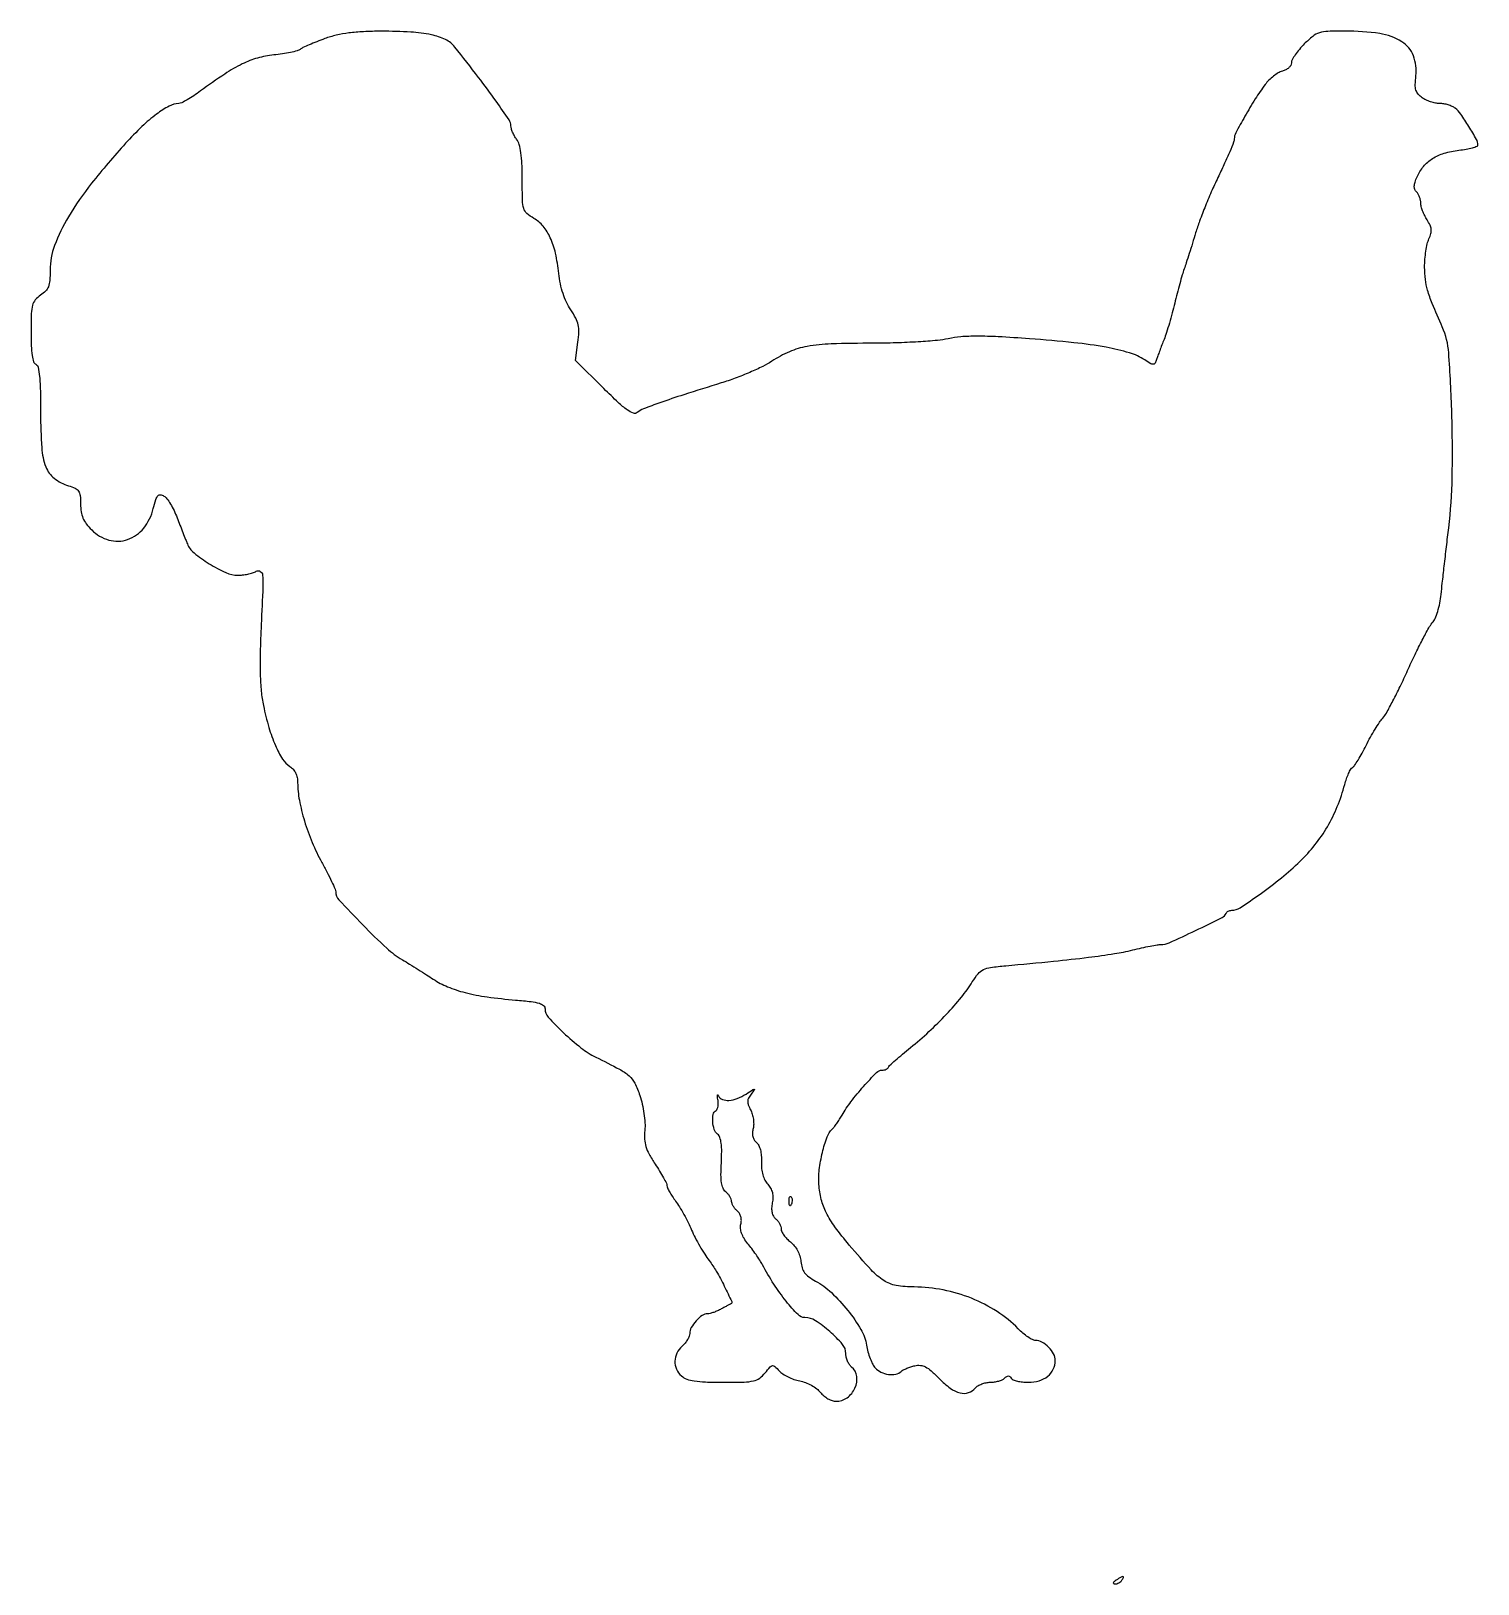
# Model space of a CAD drawing. Extents: x 0 to 380, y 0 to 408.
import ezdxf

# ---------------------------------------------------------------- set-up
doc = ezdxf.new("R2010")
doc.units = 0

msp = doc.modelspace()

# ---------------------------------------------------------------- linework, layer by layer
for points in [[(77.149694, 406.003122, 0.007413), (75.016921, 405.19997, 0.008863), (73.033318, 404.378324, 0.007815), (71.389334, 403.632185, 0.056178), (70.649694, 403.174701, -0.100711), (69.885756, 402.791039, -0.013839), (68.145388, 402.370674, -0.015425), (66.028981, 401.988887, -0.012494), (63.738862, 401.706607, 0.044278), (59.479393, 400.9044, 0.045735), (55.475925, 399.369727, 0.033252), (50.87532, 396.711453, 0.011181), (44.529629, 392.25, -0.012495), (42.745233, 391.002444, -0.015731), (41.030506, 389.942375, -0.013886), (39.558298, 389.148636, -0.109109), (38.809991, 388.958084, 0.115629), (36.271036, 388.276623, 0.037469), (32.969751, 386.172878, 0.030647), (29.126304, 382.912281, 0.016944), (24.829832, 378.5, 0.016364), (15.895544, 368.010276, 0.034101), (9.795214, 359.180682, 0.044614), (6.172799, 351.62867, 0.089759), (5, 345.148254, -0.018501), (4.900235, 342.452984, -0.072702), (4.539657, 340.834021, -0.100989), (3.800601, 339.669718, -0.056027), (2.5, 338.591957, 0.069702), (1.103664, 337.369202, 0.115209), (0.37918, 335.987703, 0.056468), (0.067706, 333.789671, 0.006988), (0, 328.945562, 0.009558), (0.069658, 325.301893, 0.027003), (0.303992, 322.768184, 0.035532), (0.677322, 321.076891, 0.233139), (1.25, 320.457688, -0.259628), (1.860961, 319.727066, -0.022944), (2.215171, 317.258594, -0.018893), (2.437604, 313.483925, -0.00527), (2.5, 307.563576, 0.015638), (2.783702, 298.494902, 0.076487), (3.876377, 293.496618, 0.134416), (6.087628, 290.496292, 0.094071), (9.831419, 288.543203, -0.035232), (11.608287, 287.866882, -0.139846), (12.483511, 287.111525, -0.121876), (12.893065, 285.947565, -0.023949), (13, 283.71628, 0.038325), (13.155271, 281.693562, 0.063365), (13.627646, 280.049505, 0.061318), (14.509916, 278.539664, 0.033534), (15.923077, 276.923077, 0.128422), (20.444142, 274.274391, 0.153029), (25.364054, 274.418059, 0.14243), (29.576568, 277.399109, 0.10673), (32.109263, 282.519642, -0.012157), (32.77658, 284.921603, -0.100602), (33.312597, 285.912573, -0.256238), (33.96659, 286.168306, -0.107744), (34.885104, 285.839681, -0.092914), (35.648252, 285.137883, -0.023478), (36.597458, 283.735467, -0.023134), (37.548564, 282.001913, -0.02153), (38.360513, 280.146423, 0.000428), (39.114539, 278.20405, 0.000395), (39.892335, 276.210174, 0.000394), (40.588092, 274.434876, 0.001314), (41.048744, 273.27119, 0.127957), (42.796337, 270.894789, 0.031443), (46.778385, 268.056108, 0.032273), (51.138401, 265.719755, 0.105552), (54.315741, 265.019, 0.032452), (55.541008, 265.09031, 0.023178), (56.895437, 265.321917, 0.023521), (58.171089, 265.665016, 0.045437), (59.143663, 266.076886, -0.270755), (60.209655, 266.036963, -0.23209), (60.802845, 265.06602, -0.033346), (60.880226, 262.05036, -0.001638), (60.438752, 252.088792, 0.005787), (60.171212, 244.65819, 0.013016), (60.180321, 239.018764, 0.016929), (60.456618, 234.531769, 0.027604), (61.028491, 230.761906, 0.019768), (62.459304, 225.045827, 0.031059), (64.180096, 220.28599, 0.036269), (66.051681, 216.704201, 0.115139), (67.946512, 214.801331, -0.073196), (68.822715, 214.056732, -0.067869), (69.473897, 213.073051, -0.062653), (69.875499, 211.877545, -0.048475), (70.015621, 210.509453, 0.046186), (70.464791, 205.917074, 0.025949), (71.807387, 200.470634, 0.024865), (73.825989, 194.823385, 0.0274), (76.339762, 189.59014, -0.006276), (77.741922, 186.96159, -0.008759), (78.924805, 184.573885, -0.005784), (79.853238, 182.554172, -0.105213), (80, 181.864444, 0.189632), (80.8326, 179.74808, 0.006472), (87.11105, 173.176228, 0.011857), (93.427981, 167.03164, 0.054859), (97.514723, 164, -0.004819), (99.43315, 162.854525, -0.00297), (101.669274, 161.471652, -0.002978), (103.863847, 160.078114, -0.005333), (105.647441, 158.903497, 0.051299), (109.3946, 156.902244, 0.03486), (113.990611, 155.38768, 0.027584), (119.781878, 154.252964, 0.013545), (127.25, 153.418755, -0.007746), (131.348369, 153.009015, -0.044074), (133.492035, 152.567263, -0.104155), (134.599089, 151.964086, -0.219516), (135, 151.09492, 0.186723), (135.839308, 148.925815, 0.018106), (139.854295, 144.823152, 0.023902), (144.417955, 140.883095, 0.05121), (148.350266, 138.406371, -0.006338), (154.563012, 135.231585, -0.058154), (157.05801, 133.520003, -0.098806), (158.530322, 131.608686, -0.033257), (159.884106, 128.342343, -0.026364), (160.514782, 126.095976, -0.019925), (160.976456, 123.575302, -0.020309), (161.222499, 121.139994, -0.038808), (161.188114, 119.175367, 0.036815), (161.138135, 116.849078, 0.061427), (161.478331, 114.922915, 0.052219), (162.324412, 112.932078, 0.019707), (163.896324, 110.342807, -0.008955), (165.085098, 108.47632, -0.012091), (166.088295, 106.744436, -0.009185), (166.857565, 105.275694, -0.11655), (167, 104.672946, 0.112535), (167.126512, 104.117963, 0.015809), (167.672488, 103.068903, 0.017385), (168.412739, 101.851295, 0.013987), (169.28932, 100.594391, -0.022136), (170.303115, 99.08905, -0.0108), (171.467582, 97.087102, -0.01069), (172.59119, 94.948999, -0.01521), (173.489891, 93, 0.018237), (174.416421, 91.02222, 0.011684), (175.627899, 88.79375, 0.011742), (176.918549, 86.663842, 0.021448), (178.084331, 85, -0.033217), (179.964857, 82.177041, -0.014802), (182.075247, 78.236015, -0.006201), (184.017078, 74.212349, -0.439589), (183.763127, 73.59646, 0.034445), (183.58298, 73.515959, 0.001252), (182.920342, 73.161148, 0.002288), (182.139519, 72.735914, 0.001602), (181.263569, 72.25, -0.022809), (180.30762, 71.771533, -0.020958), (179.285006, 71.367188, -0.021479), (178.342726, 71.084277, -0.062262), (177.668556, 71, 0.154853), (176.263472, 70.554146, 0.055595), (174.674313, 69.144505, 0.055354), (173.408732, 67.384884, 0.128938), (173, 65.826247, -0.09737), (172.860633, 65.117372, -0.038294), (172.4125, 64.2237, -0.036075), (171.76531, 63.304538, -0.037426), (171, 62.5, 0.093229), (169.602152, 60.65859, 0.110841), (169.078994, 58.544679, 0.113527), (169.513145, 56.448831, 0.101569), (170.828741, 54.654988, 0.099201), (172.191079, 53.842415, 0.047471), (174.176144, 53.345721, 0.029421), (177.119161, 53.075726, 0.008165), (181.756161, 53, 0.005945), (187.287109, 53.065768, 0.049133), (189.779744, 53.371305, 0.102702), (191.362842, 54.087483, 0.068797), (192.798598, 55.471088, -0.012884), (194.089848, 57.028347, -0.180318), (194.719329, 57.368927, -0.226126), (195.344976, 57.171526, -0.021211), (196.508466, 55.990645, 0.064139), (197.440908, 55.193826, 0.030842), (198.8103, 54.414548, 0.029962), (200.360483, 53.766812, 0.037629), (201.864428, 53.365655, -0.046049), (203.374176, 52.93564, -0.034409), (204.941859, 52.200858, -0.035173), (206.333765, 51.29407, -0.064226), (207.29972, 50.346097, 0.052831), (208.173787, 49.448434, 0.043849), (209.270589, 48.689166, 0.045692), (210.413071, 48.169966, 0.084003), (211.417593, 48, 0.158099), (214.320856, 48.941539, 0.130165), (216.390396, 51.476201, 0.140035), (216.848428, 54.557179, 0.189054), (215.5, 57, -0.075363), (214.925408, 57.645132, -0.04452), (214.440625, 58.557944, -0.043405), (214.110624, 59.579448, -0.056489), (214, 60.555495, 0.179497), (213.107157, 62.962436, 0.034964), (209.795404, 66.307992, 0.036068), (206.00226, 69.182425, 0.145098), (203.244246, 70, -0.203974), (201.425327, 70.774237, -0.022071), (198.341786, 74.277192, -0.025448), (195.059735, 78.809129, -0.022318), (192.097764, 83.84969, 0.019348), (191.389008, 85.072386, 0.009477), (190.397608, 86.575794, 0.009387), (189.306795, 88.101458, 0.013451), (188.279095, 89.408334, -0.03268), (187.252721, 90.822131, -0.053944), (186.604956, 92.146753, -0.064643), (186.330533, 93.385952, -0.083879), (186.421665, 94.543911, 0.060995), (186.545393, 95.536063, 0.066314), (186.419193, 96.499813, 0.070224), (186.057158, 97.349327, 0.083946), (185.490334, 98.008022, -0.044509), (184.920099, 98.574038, -0.040313), (184.437786, 99.250248, -0.04266), (184.106156, 99.930306, -0.092374), (184, 100.5, 0.094152), (183.891351, 101.07187, 0.042343), (183.550603, 101.759388, 0.039927), (183.055498, 102.446217, 0.043446), (182.470137, 103.024784, -0.118187), (181.755501, 103.979045, -0.063846), (181.347579, 105.397694, -0.039938), (181.19541, 107.488971, -0.012112), (181.295385, 110.669815, 0.012963), (181.383676, 113.639888, 0.033225), (181.249138, 115.785106, 0.046836), (180.909275, 117.286155, 0.141382), (180.325248, 118.145031, -0.138933), (179.437574, 119.437061, -0.064944), (179.038452, 121.445482, -0.067058), (179.169585, 123.386576, -0.206839), (179.90612, 124.441979, 0.156898), (180.224647, 124.815603, 0.055653), (180.423512, 125.498133, 0.048504), (180.487788, 126.349057, 0.040493), (180.395032, 127.250996, -0.012422), (180.266286, 128.056041, -0.07748), (180.27499, 128.472168, -0.603945), (180.388464, 128.508342, -0.087442), (180.572245, 128.25, 0.195029), (181.591796, 127.315898, 0.10622), (183.298382, 127.067008, 0.076911), (185.468388, 127.553055, 0.048589), (187.785183, 128.732738, -0.00179), (189.598746, 129.88113, -0.147773), (189.914596, 129.967691, -0.610966), (189.979183, 129.833292, -0.005355), (189.099264, 128.698649, 0.047036), (188.436059, 127.678234, 0.113716), (188.209746, 126.813132, 0.099591), (188.371743, 125.864381, 0.030948), (188.97701, 124.542958, -0.05297), (189.421386, 123.448081, -0.036121), (189.698376, 122.132427, -0.036396), (189.781266, 120.808591, -0.058987), (189.637412, 119.691469, 0.049359), (189.469766, 118.561321, 0.069556), (189.561454, 117.548255, 0.077889), (189.91008, 116.686962, 0.084701), (190.498048, 116.00162, -0.106663), (191.096558, 115.239221, -0.049729), (191.5339, 114.054557, -0.042561), (191.787142, 112.57218, -0.030833), (191.82482, 110.896672, 0.033901), (191.87587, 109.112914, 0.044233), (192.175734, 107.508747, 0.049242), (192.711343, 106.13438, 0.066486), (193.466865, 105.036613, -0.054894), (194.242074, 103.964154, -0.069092), (194.694167, 102.826461, -0.065695), (194.832523, 101.563054, -0.043845), (194.672872, 100.114358, 0.037817), (194.506502, 98.755168, 0.063276), (194.598606, 97.608976, 0.076216), (194.947019, 96.679691, 0.092066), (195.542444, 95.964775, -0.052882), (196.100182, 95.392354, -0.0427), (196.571843, 94.674632, -0.044244), (196.894379, 93.927671, -0.079965), (197, 93.271475, 0.116969), (197.166507, 92.569456, 0.039062), (197.716293, 91.660222, 0.036376), (198.505317, 90.713224, 0.034241), (199.438443, 89.86976, -0.056053), (200.460065, 88.862126, -0.047373), (201.299408, 87.596606, -0.046864), (201.893649, 86.180419, -0.051884), (202.188443, 84.72584, 0.050331), (202.522909, 83.048833, 0.085534), (203.16655, 81.775717, 0.075942), (204.259036, 80.693962, 0.03251), (206, 79.59305, -0.064056), (210.206756, 76.546335, -0.035754), (214.498664, 71.888834, -0.035677), (217.949344, 66.864091, -0.093239), (219.422738, 62.757804, 0.027017), (219.798393, 61.017421, 0.02439), (220.369853, 59.265895, 0.025167), (221.038011, 57.747189, 0.067797), (221.702604, 56.776125, 0.098319), (223.215939, 55.651203, 0.078103), (225.172732, 55.072959, 0.082526), (227.105496, 55.137226, 0.136861), (228.55, 55.870892, -0.065753), (229.087121, 56.246826, -0.020726), (229.97648, 56.663237, -0.020302), (231.017687, 57.050228, -0.0212), (232.072058, 57.345283, -0.080707), (233.560071, 57.448723, -0.097742), (234.899952, 57.05395, -0.062743), (236.400776, 56.012323, -0.016318), (238.525006, 53.974391, 0.040228), (241.423872, 51.447811, 0.095546), (243.993924, 50.219118, 0.141957), (246.187215, 50.277441, 0.143334), (248, 51.5, -0.084651), (248.670166, 52.075063, -0.043782), (249.665735, 52.559375, -0.041871), (250.805949, 52.889178, -0.049508), (251.922445, 53, 0.03625), (253.027284, 53.080206, 0.03406), (254.132813, 53.319345, 0.035902), (255.08291, 53.66928, 0.090427), (255.687132, 54.087132, -0.047458), (256.231562, 54.536977, -0.150038), (256.678773, 54.674265, -0.181024), (257.072821, 54.526767, -0.075363), (257.446149, 54.087132, 0.160702), (257.946848, 53.666645, 0.035181), (259.032804, 53.319345, 0.033216), (260.405329, 53.079795, 0.026603), (261.904029, 53, 0.070976), (264.740134, 53.404628, 0.098076), (267.01593, 54.58641, 0.111109), (268.478245, 56.413315, 0.113913), (269, 58.673753, 0.124223), (268.556972, 60.429426, 0.070118), (267.24775, 62.208682, 0.070451), (265.507285, 63.547661, 0.129487), (263.789917, 64, -0.120939), (262.999465, 64.194032, -0.027909), (261.81235, 64.901151, -0.027243), (260.500233, 65.893463, -0.023681), (259.238024, 67.067747, 0.056372), (253.703023, 71.58094, 0.047467), (246.978786, 75.052365, 0.046371), (239.551026, 77.261047, 0.047985), (231.929002, 78.029313, -0.041462), (227.191771, 78.444578, -0.101344), (223.945857, 79.712184, -0.064209), (220.639889, 82.511206, -0.009665), (214.897052, 89.050075, -0.016351), (211.114148, 93.838239, -0.042981), (208.828683, 97.565608, -0.054681), (207.534131, 101.059085, -0.044616), (206.912505, 105, -0.047731), (207.020682, 108.846512, -0.028317), (207.843204, 113.363442, -0.02635), (209.061136, 117.453312, -0.120105), (210.413969, 119.512859, 0.039223), (210.931719, 120.0778, 0.012079), (211.621603, 121.005787, 0.012003), (212.346019, 122.085116, 0.012894), (213, 123.172854, -0.034594), (215.326494, 126.687707, -0.018281), (218.658735, 130.721718, -0.011258), (222.071158, 134.388453, -0.202395), (223.520044, 135, 0.052701), (224.047101, 135.055708, 0.054251), (224.545471, 135.220313, 0.06001), (224.943277, 135.462721, 0.121954), (225.166667, 135.75, -0.102673), (225.493883, 136.205591, -0.004096), (227.017708, 137.583417, -0.007067), (228.868576, 139.183326, -0.004926), (231, 140.938229, 0.01747), (235.825018, 145.118317, 0.01689), (240.402989, 149.670875, 0.017752), (244.344011, 154.174214, 0.031591), (247.20659, 158.181873, -0.031941), (248.755981, 160.347842, -0.109055), (250.107665, 161.415951, -0.078865), (252.014608, 161.993502, -0.011846), (256, 162.445739, 0.002408), (268.569301, 163.632207, 0.006037), (277.723138, 164.652522, 0.008028), (284.525156, 165.605066, 0.021377), (289.330767, 166.568889, -0.005606), (291.676556, 167.116836, -0.006662), (293.902986, 167.579611, -0.00585), (295.787883, 167.922438, -0.042079), (296.707882, 168, 0.106628), (298.949317, 168.483498, 0.005322), (305.804899, 171.673805, 0.003681), (312.798218, 175.08271, 0.181567), (313.833333, 176.192372, -0.108494), (314.048178, 176.50136, -0.064303), (314.415379, 176.762759, -0.059734), (314.870636, 176.939804, -0.062974), (315.346682, 177, 0.146122), (317.530694, 177.652189, 0.010541), (322.788242, 181.260364, 0.015552), (328.375125, 185.539756, 0.019547), (333.260076, 189.857445, 0.034566), (337.198372, 194.181291, 0.035639), (340.459524, 198.964367, 0.035009), (343.056408, 204.243271, 0.031048), (345.012595, 210.046774, -0.018327), (345.484158, 211.572928, -0.022413), (346.039688, 212.959168, -0.021657), (346.599433, 214.063089, -0.126834), (347.046191, 214.528547, 0.105827), (347.563239, 215.024369, 0.010373), (348.507871, 216.482871, 0.012753), (349.564486, 218.292492, 0.009769), (350.629326, 220.320769, -0.010709), (351.752442, 222.450317, -0.010186), (352.983925, 224.566101, -0.010184), (354.148206, 226.391156, -0.03516), (355.006143, 227.5, 0.05533), (355.951664, 228.829334, 0.006678), (357.658933, 231.996875, 0.007874), (359.584698, 235.833044, 0.006406), (361.529591, 240, -0.006156), (363.471956, 244.166968, -0.007579), (365.390095, 248.003125, -0.006402), (367.087355, 251.172765, -0.05372), (368.018473, 252.5, 0.078557), (368.742487, 253.648918, 0.026603), (369.426516, 255.509392, 0.025284), (369.986003, 257.713626, 0.024055), (370.331359, 260, -0.002265), (370.64087, 262.899427, -0.000641), (371.148832, 267.409375, -0.000646), (371.735749, 272.502356, -0.000683), (372.32515, 277.5, 0.024934), (373.242909, 290.798626, 0.012697), (373.13653, 307.556791, 0.009627), (372.32371, 323.482512, 0.086294), (370.650295, 330.25, -0.005149), (368.00711, 336.427949, -0.026669), (366.766781, 339.927052, -0.042578), (366.190464, 342.738026, -0.029287), (366, 345.986874, -0.020277), (366.083866, 348.053982, -0.017874), (366.335419, 350.197095, -0.018239), (366.70212, 352.113516, -0.05054), (367.141851, 353.411983, 0.040998), (367.641914, 354.80096, 0.091015), (367.733826, 355.918011, 0.086267), (367.423572, 357.032351, 0.034111), (366.641851, 358.423853, -0.029329), (366.013386, 359.517939, -0.025296), (365.482294, 360.732645, -0.026096), (365.113702, 361.885649, -0.064397), (365, 362.764817, 0.052253), (364.917765, 363.549567, 0.038356), (364.671157, 364.389758, 0.039076), (364.309494, 365.157414, 0.06685), (363.880534, 365.719466, -0.103951), (363.430864, 366.408452, -0.102013), (363.292591, 367.224935, -0.070223), (363.478329, 368.270682, -0.025186), (364.021689, 369.68687, -0.069776), (365.721615, 372.422268, -0.077116), (368.058952, 374.478471, -0.069226), (371.127068, 375.883118, -0.043332), (375.000676, 376.686486, 0.01488), (376.916914, 376.971479, 0.023713), (378.531449, 377.340696, 0.020218), (379.759953, 377.737834, 0.314191), (380, 378.082131, 0.12838), (379.618451, 379.543653, 0.010906), (377.63051, 382.916861, 0.013765), (375.491824, 386.167845, 0.072706), (374.034245, 387.718197, 0.06154), (373.26512, 388.187795, 0.031679), (372.208233, 388.58789, 0.030928), (371.052695, 388.866651, 0.040597), (369.972506, 388.968197, -0.046589), (368.85158, 389.087114, -0.028855), (367.569786, 389.423296, -0.028815), (366.331418, 389.906186, -0.04543), (365.342279, 390.472812, -0.063757), (364.289403, 391.43101, -0.107834), (363.730166, 392.478812, -0.07658), (363.553541, 393.912696, -0.020237), (363.717296, 396.222812, 0.120068), (363.040062, 401.494988, 0.161125), (360.008034, 405.19687, 0.105882), (354.204575, 407.34207, 0.035597), (345.15, 407.994423, 0.009972), (340.587993, 407.906896, 0.066781), (338.358505, 407.518473, 0.092437), (336.631352, 406.59678, 0.027718), (334.4, 404.6, 0.021333), (333.098414, 403.18234, 0.025287), (331.99875, 401.734347, 0.02536), (331.208717, 400.440677, 0.125029), (331, 399.619052, -0.133626), (330.823456, 398.970259, -0.074226), (330.304545, 398.32796, -0.06527), (329.537765, 397.788926, -0.059185), (328.632495, 397.443898, 0.07092), (327.572196, 397.011143, 0.032456), (326.331018, 396.172896, 0.031324), (325.116614, 395.104515, 0.03752), (324.122263, 393.9515, 0.018124), (321.520681, 390.151993, 0.011888), (318.791398, 385.60272, 0.007242), (316.393714, 381.235771, 0.122516), (316, 379.653097, -0.095071), (315.841167, 378.825306, -0.004852), (314.799428, 376.282668, -0.007598), (313.478643, 373.274671, -0.005424), (311.912948, 369.947103, 0.009484), (310.204269, 366.237771, 0.007001), (308.449374, 362.071961, 0.00708), (306.901279, 358.086966, 0.015717), (305.861322, 355, -0.001798), (305.032034, 352.291416, -0.001682), (304.164913, 349.528125, -0.001674), (303.378711, 347.080338, -0.005761), (302.845075, 345.5, 0.013072), (302.345444, 343.945761, 0.004219), (301.685236, 341.61875, 0.004204), (300.994257, 339.017146, 0.004705), (300.373505, 336.5, -0.007624), (299.727917, 333.946347, -0.006227), (298.961796, 331.234375, -0.006297), (298.194206, 328.756203, -0.016396), (297.561584, 327, 0.00309), (296.987078, 325.529101, 0.002809), (296.411978, 324.003824, 0.00281), (295.912952, 322.633865, 0.009058), (295.60279, 321.715146, -0.042784), (295.189985, 320.719361, -0.270621), (294.744273, 320.437612, -0.143816), (294.075975, 320.608641, -0.010957), (292.47952, 321.605376, 0.073664), (288.486548, 323.451044, 0.026165), (282.351531, 324.910813, 0.019469), (273.890053, 326.123478, 0.007775), (262.221886, 327.151334, 0.004491), (253.988568, 327.673458, 0.013425), (248.347867, 327.828621, 0.019437), (244.188685, 327.669597, 0.03746), (240.895596, 327.165259, -0.034433), (238.048866, 326.711648, -0.007239), (233.019919, 326.335287, -0.007555), (227.161722, 326.07084, -0.007094), (221.17371, 325.976143, 0.00765), (210.121751, 325.789069, 0.03602), (203.812714, 325.12906, 0.057532), (199.173664, 323.738741, 0.044756), (194.537143, 321.232399, -0.032639), (192.203633, 319.897036, -0.012233), (188.775665, 318.324694, -0.012059), (184.947252, 316.789055, -0.01433), (181.261791, 315.532072, 0.002201), (171.461605, 312.452814, 0.007589), (165.148165, 310.332425, 0.008674), (160.886677, 308.745193, 0.079871), (159.193767, 307.745787, -0.274651), (158.180931, 307.585854, -0.061425), (156.583178, 308.463212, -0.032187), (154.218487, 310.41176, -0.007121), (150.439703, 314.059895), (142.991873, 321.458018), (143.625919, 326.237693, 0.022967), (143.858863, 328.940964, 0.064431), (143.690975, 330.829792, 0.067166), (143.053224, 332.568989, 0.026598), (141.744278, 334.758684, -0.038895), (140.629873, 336.731406, -0.029653), (139.715881, 339.038626, -0.027858), (139.029287, 341.597039, -0.024615), (138.596889, 344.323779, 0.027132), (137.72793, 349.63082, 0.0523), (136.370452, 353.712766, 0.066522), (134.490915, 356.721325, 0.090787), (132.047882, 358.772659, -0.0514), (130.237631, 360.065276, -0.141047), (129.401295, 361.376575, -0.066314), (129.071445, 363.48664, -0.005474), (129.006323, 369.05887, 0.010248), (128.921098, 373.071757, 0.024452), (128.651397, 376.039652, 0.032558), (128.203347, 378.19877, 0.094746), (127.531803, 379.55887, -0.033437), (126.967475, 380.418882, -0.028078), (126.485547, 381.397191, -0.029013), (126.14686, 382.343885, -0.066491), (126.031803, 383.09114, 0.144776), (125.5436, 384.628225, 0.005628), (122.117811, 389.568094, 0.008573), (117.50648, 395.82996, 0.003983), (111.318404, 403.805512, 0.115955), (108.886297, 405.740654, 0.057657), (105.133502, 407.009442, 0.038943), (99.734692, 407.731716, 0.014109), (92, 407.940068, 0.011393), (87.290269, 407.82668, 0.020714), (83.45587, 407.487308, 0.024576), (80.169003, 406.893133, 0.029344)], [(199.683114, 99.8125, -0.054073), (199.461564, 99.395823, -0.470617), (199.279315, 99.37858, -0.168741), (199.137993, 99.670344, -0.018894), (199.078947, 100.416667, -0.028489), (199.089945, 101.112848, -0.077125), (199.200665, 101.592839, -0.208169), (199.385309, 101.77538, -0.296942), (199.604167, 101.729167, -0.126455), (199.797407, 101.402231, -0.060344), (199.876576, 100.916927, -0.05415), (199.839148, 100.359369, -0.051402)], [(285, 1, 0.027275), (284.445888, 0.597454, 0.147021), (284.239151, 0.292684, 0.37991), (284.327599, 0.095709, 0.102799), (284.690983, 0.015313, 0.074131), (285.192374, 0.083483, 0.053889), (285.713662, 0.298248, 0.054031), (286.175433, 0.618541, 0.075854), (286.5, 1, 0.034464), (286.886554, 1.734105, 0.541951), (286.758161, 1.931144, 0.136158), (286.281145, 1.798791, 0.008108)]]:
    msp.add_lwpolyline(points, format="xyb", close=True)

doc.saveas('drawing.dxf')
